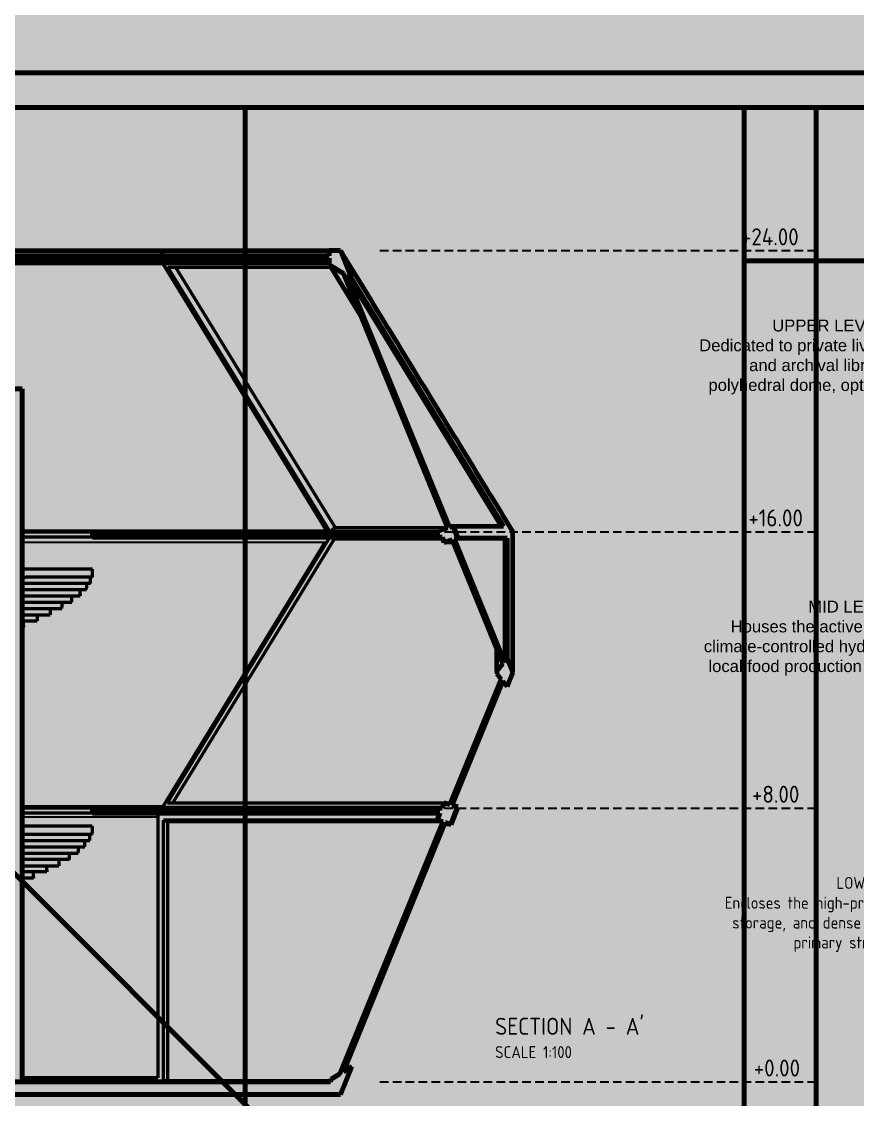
# Model space of a CAD drawing. Header units: millimetres. Extents: x 401 to 30661, y 2016 to 22119.
# Drawn here: x 23858 to 26316, y 12096 to 15267 of the extents above; entities that cross this region are included whole.
import ezdxf

# ---------------------------------------------------------------- set-up
doc = ezdxf.new("R2010")
doc.units = ezdxf.units.MM
doc.linetypes.add('DASHEDX2', pattern=[38.1, 25.4, -12.7])
for name, color, linetype, lineweight, true_color in [('1ST', 51, 'Continuous', 50, 0x7debff), ('2ND', 201, 'Continuous', 35, 0x39ffb0), ('3RD', 140, 'Continuous', 25, 0x7debff), ('4TH DETAILS', 125, 'Continuous', 15, 0x39ffb0), ('TEXTS', 210, 'Continuous', 25, 0xe0f9ff)]:
    doc.layers.add(name, color=color, linetype=linetype, lineweight=lineweight, true_color=true_color)
doc.layers.add('BACKGROUND', color=7, linetype='Continuous', true_color=0x000000)
for name, color, linetype, lineweight, true_color, transparency in [('GLOW-CYAN', 7, 'Continuous', 100, 0x7debff, 0.8), ('GLOW-CYAN-2', 7, 'Continuous', 50, 0x7debff, 0.8), ('GLOW-EMERALD', 7, 'Continuous', 70, 0x39ffb0, 0.8), ('GLOW-EMERALD-2', 7, 'Continuous', 30, 0x39ffb0, 0.8), ('hatch', 253, 'Continuous', 9, 0x7debff, 0.55)]:
    doc.layers.add(name, color=color, linetype=linetype, lineweight=lineweight, true_color=true_color, transparency=transparency)
doc.layers.add('LAYOUT', color=83, linetype='Continuous', lineweight=50, true_color=0x7debff, plot=False)
doc.styles.get("Standard").update_dxf_attribs({"font": 'arial.ttf'})

msp = doc.modelspace()

# ---------------------------------------------------------------- hatches: boundary and pattern name
at = {"layer": 'BACKGROUND'}
h = msp.add_hatch(color=256, dxfattribs=at)
h.dxf.hatch_style = 1
h.paths.add_polyline_path([(400.723, 2015.745), (30660.634, 2015.745), (30660.634, 22119.328), (400.723, 22119.328)])
at = {"layer": 'hatch'}
h = msp.add_hatch(color=256, dxfattribs=at)
h.dxf.hatch_style = 1
h.paths.add_polyline_path([(22802.664, 14593.018), (22768.957, 14593.018), (22735.254, 14510.462), (22760.592, 14525.978), (22454.64, 13776.554), (22437.749, 13781.726), (22423.633, 13747.151), (22440.525, 13741.979), (22291.726, 13377.498), (22279.058, 13393.014), (22262.206, 13351.736), (22279.058, 13310.458), (22291.726, 13325.974), (22440.525, 12961.493), (22447.282, 12963.562), (22296.794, 13332.181), (22309.463, 13347.697), (22307.814, 13351.736), (22309.463, 13355.776), (22296.794, 13371.292), (22447.282, 13739.91), (22464.174, 13734.738), (22470.564, 13750.391), (22471.663, 13750.391), (23187.816, 13750.391), (23187.816, 13765.256), (22476.632, 13765.256), (22478.289, 13769.313), (22461.397, 13774.485), (22770.727, 14532.185), (22802.664, 14551.742), (22802.664, 14571.296), (24762.256, 14571.296), (24762.256, 14551.742), (24804.328, 14525.978), (25109.972, 13777.307), (25086.324, 13770.066), (25088.287, 13765.256), (24377.426, 13765.256), (24377.426, 13750.391), (25093.256, 13750.391), (25094.356, 13750.391), (25100.746, 13734.738), (25124.394, 13741.979), (25273.193, 13377.498), (25255.457, 13355.776), (25257.106, 13351.736), (25255.457, 13347.697), (25268.126, 13332.181), (25117.638, 12963.562), (25100.746, 12968.734), (25094.356, 12953.081), (24377.426, 12953.081), (24377.426, 12938.216), (25088.287, 12938.216), (25079.874, 12917.608), (25096.766, 12912.436), (24794.193, 12171.287), (24768.855, 12155.771), (24765.557, 12147.692), (22799.362, 12147.692), (22796.064, 12155.771), (22770.727, 12171.287), (22467.846, 12913.189), (22461.09, 12911.12), (22760.592, 12177.494), (22735.254, 12193.01), (22768.957, 12110.454), (24795.962, 12110.454), (24829.666, 12193.01), (24804.328, 12177.494), (25103.523, 12910.368), (25120.414, 12905.196), (25141.286, 12956.321), (25124.394, 12961.493), (25273.193, 13325.974), (25285.862, 13310.458), (25302.714, 13351.736), (25285.862, 13393.014), (25278.261, 13383.704), (25131.151, 13744.048), (25141.286, 13747.151), (25126.864, 13782.479), (25116.729, 13779.376), (24814.463, 14519.772), (24829.666, 14510.462), (24795.962, 14593.018), (24762.256, 14593.018), (24762.256, 14577.502), (22802.664, 14577.502)])
h.paths.add_polyline_path([(24377.426, 13765.256), (24353.117, 13765.256), (24353.117, 13750.391), (24377.426, 13750.391)], flags=17)
h.paths.add_polyline_path([(24353.117, 13765.256), (24066.92, 13765.256), (24066.92, 13750.391), (24353.117, 13750.391)], flags=17)
h.paths.add_polyline_path([(23211.705, 13765.256), (23187.816, 13765.256), (23187.816, 13750.391), (23211.705, 13750.391)], flags=17)
h.paths.add_polyline_path([(23497.999, 13765.256), (23211.705, 13765.256), (23211.705, 13750.391), (23497.999, 13750.391)], flags=17)
h.paths.add_polyline_path([(23765.255, 14082.542), (23723.705, 14082.542), (23721.645, 14072.198), (23765.255, 14072.198)], flags=16)
h.paths.add_polyline_path([(23860.04, 14185.982), (23704.88, 14185.982), (23704.88, 12147.692), (23708.49, 12147.692), (23708.49, 14072.198), (23714.286, 14072.198), (23716.346, 14082.542), (23708.49, 14082.542), (23708.49, 14175.638), (23856.43, 14175.638), (23856.43, 14082.542), (23771.266, 14082.542), (23771.266, 14072.198), (23856.43, 14072.198), (23856.43, 12147.692), (23860.04, 12147.692)], flags=17)
h.paths.add_polyline_path([(23187.816, 12953.081), (22470.564, 12953.081), (22464.174, 12968.734), (22423.633, 12956.321), (22444.198, 12905.948), (22484.738, 12918.361), (22476.632, 12938.216), (23187.816, 12938.216)], flags=17)
h.paths.add_polyline_path([(23497.999, 12953.081), (23211.705, 12953.081), (23211.705, 12938.216), (23497.999, 12938.216)], flags=17)
h.paths.add_polyline_path([(23211.705, 12953.081), (23187.816, 12953.081), (23187.816, 12938.216), (23211.705, 12938.216)], flags=17)
h.paths.add_polyline_path([(24377.426, 12953.081), (24353.117, 12953.081), (24353.117, 12938.216), (24377.426, 12938.216)], flags=17)
h.paths.add_polyline_path([(24353.117, 12953.081), (24066.92, 12953.081), (24066.92, 12938.216), (24353.117, 12938.216)], flags=17)
h = msp.add_hatch(color=256, dxfattribs=at)
h.dxf.hatch_style = 1
h.paths.add_polyline_path([(23704.88, 13287.075), (23498.306, 13287.075), (23498.306, 13263.442), (23704.88, 13263.442)])
h.paths.add_polyline_path([(24066.601, 13637.825), (24066.601, 13656.286), (23860.04, 13656.286), (23860.04, 13632.653), (23872.183, 13632.653), (24066.601, 13632.653)])
h.paths.add_polyline_path([(24065.771, 12880.943), (24065.771, 12899.403), (23860.04, 12899.403), (23860.04, 12875.771), (24065.771, 12875.771)])
h.paths.add_polyline_path([(23704.88, 12530.192), (23498.942, 12530.192), (23498.942, 12506.56), (23704.88, 12506.56)])

# ---------------------------------------------------------------- linework, layer by layer
at = {"layer": '1ST', "linetype": 'Continuous', "extrusion": (0, 1, -2e-16)}
for p, q in [((24762.256, 14577.502, -0.389), (24762.256, 14593.018, -0.389)), ((24829.666, 14510.462, -0.389), (24795.962, 14593.018, -0.389)), ((24762.256, 14577.502, -0.389), (22802.664, 14577.502, -0.389)), ((22802.664, 14571.296, -0.389), (24762.256, 14571.296, -0.389)), ((24762.256, 14551.742, -0.389), (24762.256, 14571.296, -0.389)), ((24762.256, 14551.742, -0.389), (24804.328, 14525.978, -0.389)), ((24804.328, 14525.978, -0.389), (25109.972, 13777.307, -0.389)), ((24814.463, 14519.772, -0.389), (24829.666, 14510.462, -0.389)), ((25116.729, 13779.376, -0.389), (24814.463, 14519.772, -0.389)), ((23704.88, 14185.982, -0.389), (23860.04, 14185.982, -0.389)), ((23860.04, 14185.982, -0.389), (23860.04, 12147.692, -0.389)), ((25088.287, 13765.256, -0.389), (24066.92, 13765.256, -0.389)), ((24066.92, 13765.256, -0.389), (24066.92, 13750.391, -0.389)), ((25109.972, 13777.307, -0.389), (25086.324, 13770.066, -0.389)), ((25086.324, 13770.066, -0.389), (25088.287, 13765.256, -0.389)), ((25126.864, 13782.479, -0.389), (25116.729, 13779.376, -0.389)), ((25141.286, 13747.151, -0.389), (25126.864, 13782.479, -0.389)), ((24066.92, 13750.391, -0.389), (25093.256, 13750.391, -0.389)), ((25094.356, 13750.391, -0.389), (25093.256, 13750.391, -0.389)), ((25094.356, 13750.391, -0.389), (25100.746, 13734.738, -0.389)), ((25100.746, 13734.738, -0.389), (25124.394, 13741.979, -0.389)), ((25124.394, 13741.979, -0.389), (25273.193, 13377.498, -0.389)), ((25131.151, 13744.048, -0.389), (25141.286, 13747.151, -0.389)), ((25278.261, 13383.704, -0.389), (25131.151, 13744.048, -0.389)), ((25285.862, 13393.014, -0.389), (25278.261, 13383.704, -0.389)), ((25302.714, 13351.736, -0.389), (25285.862, 13393.014, -0.389)), ((25273.193, 13377.498, -0.389), (25255.457, 13355.776, -0.389)), ((25255.457, 13355.776, -0.389), (25257.106, 13351.736, -0.389)), ((25257.106, 13351.736, -0.389), (25255.457, 13347.697, -0.389)), ((25285.862, 13310.458, -0.389), (25302.714, 13351.736, -0.389)), ((25268.126, 13332.181, -0.389), (25117.638, 12963.562, -0.389)), ((25124.394, 12961.493, -0.389), (25273.193, 13325.974, -0.389)), ((25255.457, 13347.697, -0.389), (25268.126, 13332.181, -0.389)), ((25273.193, 13325.974, -0.389), (25285.862, 13310.458, -0.389)), ((25094.356, 12953.081, -0.389), (24066.92, 12953.081, -0.389)), ((24066.92, 12953.081, -0.389), (24066.92, 12938.216, -0.389)), ((25100.746, 12968.734, -0.389), (25094.356, 12953.081, -0.389)), ((25117.638, 12963.562, -0.389), (25100.746, 12968.734, -0.389)), ((25120.414, 12905.196, -0.389), (25141.286, 12956.321, -0.389)), ((25141.286, 12956.321, -0.389), (25124.394, 12961.493, -0.389)), ((24066.92, 12938.216, -0.389), (25088.287, 12938.216, -0.389)), ((25096.766, 12912.436, -0.389), (24794.193, 12171.287, -0.389)), ((24804.328, 12177.494, -0.389), (25103.523, 12910.368, -0.389)), ((25088.287, 12938.216, -0.389), (25079.874, 12917.608, -0.389)), ((25079.874, 12917.608, -0.389), (25096.766, 12912.436, -0.389)), ((25103.523, 12910.368, -0.389), (25120.414, 12905.196, -0.389)), ((24795.962, 12110.454, -0.389), (24829.666, 12193.01, -0.389)), ((24829.666, 12193.01, -0.389), (24804.328, 12177.494, -0.389)), ((24762.256, 12147.692, -0.389), (22802.664, 12147.692, -0.389)), ((24768.855, 12155.771, -0.389), (24765.557, 12147.692, -0.389)), ((24794.193, 12171.287, -0.389), (24768.855, 12155.771, -0.389)), ((22802.664, 12110.454, -0.389), (24762.256, 12110.454, -0.389))]:
    msp.add_line(p, q, dxfattribs=at)
at = {"layer": '1ST', "linetype": 'Continuous'}
for points in [[(24762.256, 14593.018, -0.389), (24795.962, 14593.018, -0.389)], [(24765.557, 12147.692, -0.389), (24762.256, 12147.692, -0.389)], [(24795.962, 12110.454, -0.389), (24762.256, 12110.454, -0.389)]]:
    msp.add_open_spline(points, degree=1, dxfattribs=at)
at = {"layer": '2ND', "linetype": 'Continuous', "extrusion": (0, 1, -2e-16)}
for p, q in [((23326.268, 14593.018, -0.389), (24272.358, 14593.018, -0.389)), ((24272.358, 14577.502, -0.389), (24272.358, 14593.018, -0.389)), ((24272.358, 14593.018, -0.389), (24745.402, 14593.018, -0.389)), ((24745.402, 14593.018, -0.389), (24762.256, 14593.018, -0.389)), ((24272.358, 14555.78, -0.389), (23295.863, 14555.78, -0.389)), ((24272.358, 14555.78, -0.389), (24272.358, 14571.296, -0.389)), ((24760.605, 14555.78, -0.389), (24272.358, 14555.78, -0.389)), ((24829.666, 14510.462, -0.389), (25275.463, 13782.479, -0.389)), ((25126.864, 13782.479, -0.389), (25275.463, 13782.479, -0.389)), ((25285.862, 13747.151, -0.389), (25141.286, 13747.151, -0.389)), ((25285.862, 13747.151, -0.389), (25285.862, 13737.978, -0.389)), ((25285.862, 13737.978, -0.389), (25285.862, 13393.014, -0.389)), ((25255.457, 13355.776, -0.389), (25255.457, 13420.943, -0.389)), ((25255.457, 13355.776, -0.389), (25255.457, 13347.697, -0.389))]:
    msp.add_line(p, q, dxfattribs=at)
at = {"layer": '2ND', "linetype": 'Continuous'}
for points in [[(24795.962, 14593.018, -0.389), (25302.714, 13765.497, -0.389)], [(25302.714, 13351.736, -0.389), (25302.714, 13765.497, -0.389)]]:
    msp.add_open_spline(points, degree=1, dxfattribs=at)
at = {"layer": '3RD', "linetype": 'Continuous', "extrusion": (0, 1, -2e-16)}
for p, q in [((24762.256, 14555.78, -0.389), (24760.605, 14555.78, -0.389)), ((24765.096, 13766.009, -0.389), (24288.455, 14544.36, -0.389)), ((24288.455, 14544.36, -0.389), (24765.096, 14544.36, -0.389)), ((24310.71, 14544.36, -0.389), (24779.933, 13778.123, -0.389)), ((24765.096, 14544.36, -0.389), (24765.557, 14543.608, -0.389)), ((24765.557, 14543.608, -0.389), (24860.278, 14388.929, -0.389)), ((24848.669, 14417.366, -0.389), (24768.855, 14547.701, -0.389)), ((25265.961, 13782.479, -0.389), (24814.463, 14519.772, -0.389)), ((24779.933, 13778.123, -0.389), (24765.096, 13766.009, -0.389)), ((24765.557, 13766.009, -0.389), (24765.096, 13766.009, -0.389)), ((25087.98, 13766.009, -0.389), (24765.557, 13766.009, -0.389)), ((24779.933, 13778.123, -0.389), (25109.639, 13778.123, -0.389)), ((24286.892, 12968.734, -0.389), (24763.908, 13747.698, -0.389)), ((24302.728, 12968.734, -0.389), (24778.226, 13745.219, -0.389)), ((24763.908, 13747.698, -0.389), (24765.557, 13750.391, -0.389)), ((24778.226, 13745.219, -0.389), (24765.557, 13750.391, -0.389)), ((24778.226, 13745.219, -0.389), (25096.467, 13745.219, -0.389)), ((25100.746, 13734.738, -0.389), (25127.35, 13734.738, -0.389)), ((25278.261, 13744.048, -0.389), (25285.862, 13747.151, -0.389)), ((25278.261, 13383.704, -0.389), (25278.261, 13744.048, -0.389)), ((23860.016, 13637.825, -0.389), (23859.945, 13637.825, -0.389)), ((23859.945, 13637.825, -0.389), (23859.945, 13632.653, -0.389)), ((23860.016, 13651.114, -0.389), (23860.016, 13637.825, -0.389)), ((24066.601, 13656.286, -0.389), (23860.04, 13656.286, -0.389)), ((24066.239, 13656.286, -0.389), (24065.884, 13656.286, -0.389)), ((24066.601, 13637.825, -0.389), (24066.601, 13656.286, -0.389)), ((24066.601, 13632.653, -0.389), (24066.601, 13637.825, -0.389)), ((23859.945, 13632.653, -0.389), (23872.183, 13632.653, -0.389)), ((24061.154, 13614.193, -0.389), (23860.04, 13614.193, -0.389)), ((24066.601, 13632.653, -0.389), (23872.183, 13632.653, -0.389)), ((24049.086, 13614.193, -0.389), (24049.086, 13600.904, -0.389)), ((24061.154, 13619.365, -0.389), (24061.154, 13632.653, -0.389)), ((24061.154, 13614.193, -0.389), (24061.154, 13619.365, -0.389)), ((23860.04, 13595.732, -0.389), (24049.086, 13595.732, -0.389)), ((23860.04, 13577.272, -0.389), (24030.684, 13577.272, -0.389)), ((24006.385, 13563.983, -0.389), (24006.385, 13577.272, -0.389)), ((24030.684, 13582.444, -0.389), (24030.684, 13595.732, -0.389)), ((24030.684, 13582.444, -0.389), (24030.684, 13577.272, -0.389)), ((24049.086, 13595.732, -0.389), (24049.086, 13600.904, -0.389)), ((23860.04, 13558.811, -0.389), (24006.385, 13558.811, -0.389)), ((23976.767, 13558.811, -0.389), (23976.767, 13545.523, -0.389)), ((23976.767, 13540.351, -0.389), (23976.767, 13545.523, -0.389)), ((24006.385, 13558.811, -0.389), (24006.385, 13563.983, -0.389)), ((23860.04, 13540.351, -0.389), (23976.767, 13540.351, -0.389)), ((23860.04, 13521.89, -0.389), (23942.532, 13521.89, -0.389)), ((23904.494, 13521.89, -0.389), (23904.494, 13508.602, -0.389)), ((23942.532, 13540.351, -0.389), (23942.532, 13527.062, -0.389)), ((23942.532, 13527.062, -0.389), (23942.532, 13521.89, -0.389)), ((23860.04, 13503.43, -0.389), (23904.494, 13503.43, -0.389)), ((23863.557, 13484.969, -0.389), (23860.04, 13484.969, -0.389)), ((23863.557, 13490.141, -0.389), (23863.557, 13503.43, -0.389)), ((23863.557, 13490.141, -0.389), (23863.557, 13484.969, -0.389)), ((23904.494, 13508.602, -0.389), (23904.494, 13503.43, -0.389)), ((24286.892, 12968.734, -0.389), (25100.746, 12968.734, -0.389)), ((24259.101, 12938.216, -0.389), (24259.101, 12159.864, -0.389)), ((24275.658, 12153.078, -0.389), (24275.658, 12917.608, -0.389)), ((25079.874, 12917.608, -0.389), (24275.658, 12917.608, -0.389)), ((24288.326, 12150.385, -0.389), (24288.326, 12912.436, -0.389)), ((25096.766, 12912.436, -0.389), (24288.326, 12912.436, -0.389)), ((24065.771, 12899.403, -0.389), (23860.04, 12899.403, -0.389)), ((24065.771, 12875.771, -0.389), (23860.04, 12875.771, -0.389)), ((24058.479, 12862.482, -0.389), (24058.479, 12875.771, -0.389)), ((24065.771, 12899.403, -0.389), (24065.771, 12880.943, -0.389)), ((24065.771, 12875.771, -0.389), (24065.771, 12880.943, -0.389)), ((25101.411, 12905.196, -0.389), (25120.414, 12905.196, -0.389)), ((23860.04, 12857.31, -0.389), (24058.479, 12857.31, -0.389)), ((24044.63, 12844.022, -0.389), (24044.63, 12857.31, -0.389)), ((24044.63, 12838.85, -0.389), (24044.63, 12844.022, -0.389)), ((24058.479, 12857.31, -0.389), (24058.479, 12862.482, -0.389)), ((23860.04, 12838.85, -0.389), (24044.63, 12838.85, -0.389)), ((23860.04, 12820.389, -0.389), (24024.553, 12820.389, -0.389)), ((23998.724, 12807.1, -0.389), (23998.724, 12820.389, -0.389)), ((24024.553, 12838.85, -0.389), (24024.553, 12825.561, -0.389)), ((24024.553, 12820.389, -0.389), (24024.553, 12825.561, -0.389)), ((23998.724, 12801.928, -0.389), (23860.04, 12801.928, -0.389)), ((23860.04, 12783.468, -0.389), (23967.758, 12783.468, -0.389)), ((23932.389, 12770.179, -0.389), (23932.389, 12783.468, -0.389)), ((23967.758, 12801.928, -0.389), (23967.758, 12788.64, -0.389)), ((23967.758, 12788.64, -0.389), (23967.758, 12783.468, -0.389)), ((23998.724, 12801.928, -0.389), (23998.724, 12807.1, -0.389)), ((23932.389, 12765.007, -0.389), (23860.04, 12765.007, -0.389)), ((23893.459, 12751.719, -0.389), (23893.459, 12765.007, -0.389)), ((23893.459, 12751.719, -0.389), (23893.459, 12746.547, -0.389)), ((23932.389, 12770.179, -0.389), (23932.389, 12765.007, -0.389)), ((23893.459, 12746.547, -0.389), (23860.04, 12746.547, -0.389)), ((24259.101, 12159.864, -0.389), (23860.04, 12159.864, -0.389)), ((24275.658, 12150.385, -0.389), (24275.658, 12153.078, -0.389)), ((24277.307, 12150.385, -0.389), (24275.658, 12150.385, -0.389)), ((24765.557, 12150.385, -0.389), (24277.307, 12150.385, -0.389))]:
    msp.add_line(p, q, dxfattribs=at)
at = {"layer": '3RD', "linetype": 'Continuous'}
for p, q in [((24066.92, 13765.256, -0.389), (23860.04, 13765.256, -0.389)), ((24066.92, 13750.391, -0.389), (23860.04, 13750.391, -0.389)), ((25278.261, 13744.048, -0.389), (25131.151, 13744.048, -0.389)), ((24066.92, 12953.081, -0.389), (23860.04, 12953.081, -0.389)), ((24066.92, 12938.216, -0.389), (23860.04, 12938.216, -0.389)), ((24275.658, 12917.608, -0.389), (24288.326, 12912.436, -0.389))]:
    msp.add_line(p, q, dxfattribs=at)
msp.add_open_spline([(24274.009, 14555.78, -0.389), (24758.103, 13765.256, -0.389)], degree=1, dxfattribs=at)
at = {"layer": '4TH DETAILS', "linetype": 'DASHEDX2'}
for p, q in [((24911.258, 14593.018, -0.389), (26194.077, 14593.018, 0.077)), ((24911.258, 13766.009, -0.389), (26194.077, 13766.009, 0.077)), ((24911.258, 12953.081, -0.389), (26194.077, 12953.081, 0.077)), ((24911.258, 12147.692, -0.389), (26194.077, 12147.692, 0.077))]:
    msp.add_line(p, q, dxfattribs=at)
at = {"layer": '4TH DETAILS', "linetype": 'Continuous', "extrusion": (0, 1, -2e-16)}
for p, q in [((23292.56, 14553.087, -0.389), (24269.061, 14553.087, -0.389)), ((24269.061, 14553.087, -0.389), (24272.359, 14553.087, -0.389)), ((24272.359, 14553.087, -0.389), (24751.783, 13770.191, -0.389)), ((23860.04, 13770.191, -0.389), (24751.783, 13770.191, -0.389)), ((24751.025, 13734.738, -0.389), (23860.04, 13734.738, -0.389)), ((24751.025, 13734.738, -0.389), (24272.359, 12953.081, -0.389)), ((24747.857, 13734.738, -0.389), (24272.359, 12958.253, -0.389)), ((24272.359, 12958.253, -0.389), (23860.04, 12958.253, -0.389)), ((24272.359, 12953.081, -0.389), (24272.359, 12958.253, -0.389)), ((24259.101, 12926.102, -0.389), (23860.04, 12926.102, -0.389)), ((24768.855, 12155.771, -0.389), (24765.557, 12150.385, -0.389))]:
    msp.add_line(p, q, dxfattribs=at)
at = {"layer": 'GLOW-CYAN'}
for p, q in [((27449.126, 15014.575), (18649.126, 15014.575)), ((21582.46, 15014.575), (25982.46, 10614.575)), ((24515.793, 15014.575), (24515.793, 6214.575)), ((25982.46, 15014.575), (25982.46, 6214.575)), ((26194.077, 15014.575), (26194.077, 6214.575)), ((25982.46, 14563.023), (27449.126, 14563.023))]:
    msp.add_line(p, q, dxfattribs=at)
at = {"layer": 'GLOW-CYAN', "linetype": 'Continuous', "extrusion": (0, 1, -2e-16)}
for p, q in [((24762.256, 14577.502, -0.389), (24762.256, 14593.018, -0.389)), ((24829.666, 14510.462, -0.389), (24795.962, 14593.018, -0.389)), ((24762.256, 14577.502, -0.389), (22802.664, 14577.502, -0.389)), ((22802.664, 14571.296, -0.389), (24762.256, 14571.296, -0.389)), ((24762.256, 14551.742, -0.389), (24762.256, 14571.296, -0.389)), ((24762.256, 14551.742, -0.389), (24804.328, 14525.978, -0.389)), ((24804.328, 14525.978, -0.389), (25109.972, 13777.307, -0.389)), ((24814.463, 14519.772, -0.389), (24829.666, 14510.462, -0.389)), ((25116.729, 13779.376, -0.389), (24814.463, 14519.772, -0.389)), ((23704.88, 14185.982, -0.389), (23860.04, 14185.982, -0.389)), ((23860.04, 14185.982, -0.389), (23860.04, 12147.692, -0.389)), ((25088.287, 13765.256, -0.389), (24066.92, 13765.256, -0.389)), ((24066.92, 13765.256, -0.389), (24066.92, 13750.391, -0.389)), ((25109.972, 13777.307, -0.389), (25086.324, 13770.066, -0.389)), ((25086.324, 13770.066, -0.389), (25088.287, 13765.256, -0.389)), ((25126.864, 13782.479, -0.389), (25116.729, 13779.376, -0.389)), ((25141.286, 13747.151, -0.389), (25126.864, 13782.479, -0.389)), ((24066.92, 13750.391, -0.389), (25093.256, 13750.391, -0.389)), ((25094.356, 13750.391, -0.389), (25093.256, 13750.391, -0.389)), ((25094.356, 13750.391, -0.389), (25100.746, 13734.738, -0.389)), ((25100.746, 13734.738, -0.389), (25124.394, 13741.979, -0.389)), ((25124.394, 13741.979, -0.389), (25273.193, 13377.498, -0.389)), ((25131.151, 13744.048, -0.389), (25141.286, 13747.151, -0.389)), ((25278.261, 13383.704, -0.389), (25131.151, 13744.048, -0.389)), ((25285.862, 13393.014, -0.389), (25278.261, 13383.704, -0.389)), ((25302.714, 13351.736, -0.389), (25285.862, 13393.014, -0.389)), ((25273.193, 13377.498, -0.389), (25255.457, 13355.776, -0.389)), ((25255.457, 13355.776, -0.389), (25257.106, 13351.736, -0.389)), ((25257.106, 13351.736, -0.389), (25255.457, 13347.697, -0.389)), ((25285.862, 13310.458, -0.389), (25302.714, 13351.736, -0.389)), ((25268.126, 13332.181, -0.389), (25117.638, 12963.562, -0.389)), ((25124.394, 12961.493, -0.389), (25273.193, 13325.974, -0.389)), ((25255.457, 13347.697, -0.389), (25268.126, 13332.181, -0.389)), ((25273.193, 13325.974, -0.389), (25285.862, 13310.458, -0.389)), ((25094.356, 12953.081, -0.389), (24066.92, 12953.081, -0.389)), ((24066.92, 12953.081, -0.389), (24066.92, 12938.216, -0.389)), ((25100.746, 12968.734, -0.389), (25094.356, 12953.081, -0.389)), ((25117.638, 12963.562, -0.389), (25100.746, 12968.734, -0.389)), ((25120.414, 12905.196, -0.389), (25141.286, 12956.321, -0.389)), ((25141.286, 12956.321, -0.389), (25124.394, 12961.493, -0.389)), ((24066.92, 12938.216, -0.389), (25088.287, 12938.216, -0.389)), ((25096.766, 12912.436, -0.389), (24794.193, 12171.287, -0.389)), ((24804.328, 12177.494, -0.389), (25103.523, 12910.368, -0.389)), ((25088.287, 12938.216, -0.389), (25079.874, 12917.608, -0.389)), ((25079.874, 12917.608, -0.389), (25096.766, 12912.436, -0.389)), ((25103.523, 12910.368, -0.389), (25120.414, 12905.196, -0.389)), ((24795.962, 12110.454, -0.389), (24829.666, 12193.01, -0.389)), ((24829.666, 12193.01, -0.389), (24804.328, 12177.494, -0.389)), ((24762.256, 12147.692, -0.389), (22802.664, 12147.692, -0.389)), ((24768.855, 12155.771, -0.389), (24765.557, 12147.692, -0.389)), ((24794.193, 12171.287, -0.389), (24768.855, 12155.771, -0.389)), ((22802.664, 12110.454, -0.389), (24762.256, 12110.454, -0.389))]:
    msp.add_line(p, q, dxfattribs=at)
at = {"layer": 'GLOW-CYAN'}
msp.add_lwpolyline([(27550.723, 15115.853), (18550.723, 15115.853), (18550.723, 6115.853), (27550.723, 6115.853)], close=True, dxfattribs=at)
at = {"layer": 'GLOW-CYAN', "linetype": 'Continuous'}
for points in [[(24762.256, 14593.018, -0.389), (24795.962, 14593.018, -0.389)], [(24765.557, 12147.692, -0.389), (24762.256, 12147.692, -0.389)], [(24795.962, 12110.454, -0.389), (24762.256, 12110.454, -0.389)]]:
    msp.add_open_spline(points, degree=1, dxfattribs=at)
at = {"layer": 'GLOW-CYAN-2', "linetype": 'Continuous', "extrusion": (0, 1, -2e-16)}
for p, q in [((24762.256, 14555.78, -0.389), (24760.605, 14555.78, -0.389)), ((24765.096, 13766.009, -0.389), (24288.455, 14544.36, -0.389)), ((24288.455, 14544.36, -0.389), (24765.096, 14544.36, -0.389)), ((24310.71, 14544.36, -0.389), (24779.933, 13778.123, -0.389)), ((24765.096, 14544.36, -0.389), (24765.557, 14543.608, -0.389)), ((24765.557, 14543.608, -0.389), (24860.278, 14388.929, -0.389)), ((24848.669, 14417.366, -0.389), (24768.855, 14547.701, -0.389)), ((25265.961, 13782.479, -0.389), (24814.463, 14519.772, -0.389)), ((24779.933, 13778.123, -0.389), (24765.096, 13766.009, -0.389)), ((24765.557, 13766.009, -0.389), (24765.096, 13766.009, -0.389)), ((25087.98, 13766.009, -0.389), (24765.557, 13766.009, -0.389)), ((24779.933, 13778.123, -0.389), (25109.639, 13778.123, -0.389)), ((24286.892, 12968.734, -0.389), (24763.908, 13747.698, -0.389)), ((24302.728, 12968.734, -0.389), (24778.226, 13745.219, -0.389)), ((24763.908, 13747.698, -0.389), (24765.557, 13750.391, -0.389)), ((24778.226, 13745.219, -0.389), (24765.557, 13750.391, -0.389)), ((24778.226, 13745.219, -0.389), (25096.467, 13745.219, -0.389)), ((25100.746, 13734.738, -0.389), (25127.35, 13734.738, -0.389)), ((25278.261, 13744.048, -0.389), (25285.862, 13747.151, -0.389)), ((25278.261, 13383.704, -0.389), (25278.261, 13744.048, -0.389)), ((23860.016, 13637.825, -0.389), (23859.945, 13637.825, -0.389)), ((23859.945, 13637.825, -0.389), (23859.945, 13632.653, -0.389)), ((23860.016, 13651.114, -0.389), (23860.016, 13637.825, -0.389)), ((24066.601, 13656.286, -0.389), (23860.04, 13656.286, -0.389)), ((24066.239, 13656.286, -0.389), (24065.884, 13656.286, -0.389)), ((24066.601, 13637.825, -0.389), (24066.601, 13656.286, -0.389)), ((24066.601, 13632.653, -0.389), (24066.601, 13637.825, -0.389)), ((23859.945, 13632.653, -0.389), (23872.183, 13632.653, -0.389)), ((24061.154, 13614.193, -0.389), (23860.04, 13614.193, -0.389)), ((24066.601, 13632.653, -0.389), (23872.183, 13632.653, -0.389)), ((24049.086, 13614.193, -0.389), (24049.086, 13600.904, -0.389)), ((24061.154, 13619.365, -0.389), (24061.154, 13632.653, -0.389)), ((24061.154, 13614.193, -0.389), (24061.154, 13619.365, -0.389)), ((23860.04, 13595.732, -0.389), (24049.086, 13595.732, -0.389)), ((23860.04, 13577.272, -0.389), (24030.684, 13577.272, -0.389)), ((24006.385, 13563.983, -0.389), (24006.385, 13577.272, -0.389)), ((24030.684, 13582.444, -0.389), (24030.684, 13595.732, -0.389)), ((24030.684, 13582.444, -0.389), (24030.684, 13577.272, -0.389)), ((24049.086, 13595.732, -0.389), (24049.086, 13600.904, -0.389)), ((23860.04, 13558.811, -0.389), (24006.385, 13558.811, -0.389)), ((23976.767, 13558.811, -0.389), (23976.767, 13545.523, -0.389)), ((23976.767, 13540.351, -0.389), (23976.767, 13545.523, -0.389)), ((24006.385, 13558.811, -0.389), (24006.385, 13563.983, -0.389)), ((23860.04, 13540.351, -0.389), (23976.767, 13540.351, -0.389)), ((23860.04, 13521.89, -0.389), (23942.532, 13521.89, -0.389)), ((23904.494, 13521.89, -0.389), (23904.494, 13508.602, -0.389)), ((23942.532, 13540.351, -0.389), (23942.532, 13527.062, -0.389)), ((23942.532, 13527.062, -0.389), (23942.532, 13521.89, -0.389)), ((23860.04, 13503.43, -0.389), (23904.494, 13503.43, -0.389)), ((23863.557, 13484.969, -0.389), (23860.04, 13484.969, -0.389)), ((23863.557, 13490.141, -0.389), (23863.557, 13503.43, -0.389)), ((23863.557, 13490.141, -0.389), (23863.557, 13484.969, -0.389)), ((23904.494, 13508.602, -0.389), (23904.494, 13503.43, -0.389)), ((24286.892, 12968.734, -0.389), (25100.746, 12968.734, -0.389)), ((24259.101, 12938.216, -0.389), (24259.101, 12159.864, -0.389)), ((24275.658, 12153.078, -0.389), (24275.658, 12917.608, -0.389)), ((25079.874, 12917.608, -0.389), (24275.658, 12917.608, -0.389)), ((24288.326, 12150.385, -0.389), (24288.326, 12912.436, -0.389)), ((25096.766, 12912.436, -0.389), (24288.326, 12912.436, -0.389)), ((24065.771, 12899.403, -0.389), (23860.04, 12899.403, -0.389)), ((24065.771, 12875.771, -0.389), (23860.04, 12875.771, -0.389)), ((24058.479, 12862.482, -0.389), (24058.479, 12875.771, -0.389)), ((24065.771, 12899.403, -0.389), (24065.771, 12880.943, -0.389)), ((24065.771, 12875.771, -0.389), (24065.771, 12880.943, -0.389)), ((25101.411, 12905.196, -0.389), (25120.414, 12905.196, -0.389)), ((23860.04, 12857.31, -0.389), (24058.479, 12857.31, -0.389)), ((24044.63, 12844.022, -0.389), (24044.63, 12857.31, -0.389)), ((24044.63, 12838.85, -0.389), (24044.63, 12844.022, -0.389)), ((24058.479, 12857.31, -0.389), (24058.479, 12862.482, -0.389)), ((23860.04, 12838.85, -0.389), (24044.63, 12838.85, -0.389)), ((23860.04, 12820.389, -0.389), (24024.553, 12820.389, -0.389)), ((23998.724, 12807.1, -0.389), (23998.724, 12820.389, -0.389)), ((24024.553, 12838.85, -0.389), (24024.553, 12825.561, -0.389)), ((24024.553, 12820.389, -0.389), (24024.553, 12825.561, -0.389)), ((23998.724, 12801.928, -0.389), (23860.04, 12801.928, -0.389)), ((23860.04, 12783.468, -0.389), (23967.758, 12783.468, -0.389)), ((23932.389, 12770.179, -0.389), (23932.389, 12783.468, -0.389)), ((23967.758, 12801.928, -0.389), (23967.758, 12788.64, -0.389)), ((23967.758, 12788.64, -0.389), (23967.758, 12783.468, -0.389)), ((23998.724, 12801.928, -0.389), (23998.724, 12807.1, -0.389)), ((23932.389, 12765.007, -0.389), (23860.04, 12765.007, -0.389)), ((23893.459, 12751.719, -0.389), (23893.459, 12765.007, -0.389)), ((23893.459, 12751.719, -0.389), (23893.459, 12746.547, -0.389)), ((23932.389, 12770.179, -0.389), (23932.389, 12765.007, -0.389)), ((23893.459, 12746.547, -0.389), (23860.04, 12746.547, -0.389)), ((24259.101, 12159.864, -0.389), (23860.04, 12159.864, -0.389)), ((24275.658, 12150.385, -0.389), (24275.658, 12153.078, -0.389)), ((24277.307, 12150.385, -0.389), (24275.658, 12150.385, -0.389)), ((24765.557, 12150.385, -0.389), (24277.307, 12150.385, -0.389))]:
    msp.add_line(p, q, dxfattribs=at)
at = {"layer": 'GLOW-CYAN-2', "linetype": 'Continuous'}
for p, q in [((24066.92, 13765.256, -0.389), (23860.04, 13765.256, -0.389)), ((24066.92, 13750.391, -0.389), (23860.04, 13750.391, -0.389)), ((25278.261, 13744.048, -0.389), (25131.151, 13744.048, -0.389)), ((24066.92, 12953.081, -0.389), (23860.04, 12953.081, -0.389)), ((24066.92, 12938.216, -0.389), (23860.04, 12938.216, -0.389)), ((24275.658, 12917.608, -0.389), (24288.326, 12912.436, -0.389))]:
    msp.add_line(p, q, dxfattribs=at)
msp.add_open_spline([(24274.009, 14555.78, -0.389), (24758.103, 13765.256, -0.389)], degree=1, dxfattribs=at)
at = {"layer": 'GLOW-EMERALD', "linetype": 'Continuous', "extrusion": (0, 1, -2e-16)}
for p, q in [((23326.268, 14593.018, -0.389), (24272.358, 14593.018, -0.389)), ((24272.358, 14577.502, -0.389), (24272.358, 14593.018, -0.389)), ((24272.358, 14593.018, -0.389), (24745.402, 14593.018, -0.389)), ((24745.402, 14593.018, -0.389), (24762.256, 14593.018, -0.389)), ((24272.358, 14555.78, -0.389), (23295.863, 14555.78, -0.389)), ((24272.358, 14555.78, -0.389), (24272.358, 14571.296, -0.389)), ((24760.605, 14555.78, -0.389), (24272.358, 14555.78, -0.389)), ((24829.666, 14510.462, -0.389), (25275.463, 13782.479, -0.389)), ((25126.864, 13782.479, -0.389), (25275.463, 13782.479, -0.389)), ((25285.862, 13747.151, -0.389), (25141.286, 13747.151, -0.389)), ((25285.862, 13747.151, -0.389), (25285.862, 13737.978, -0.389)), ((25285.862, 13737.978, -0.389), (25285.862, 13393.014, -0.389)), ((25255.457, 13355.776, -0.389), (25255.457, 13420.943, -0.389)), ((25255.457, 13355.776, -0.389), (25255.457, 13347.697, -0.389))]:
    msp.add_line(p, q, dxfattribs=at)
at = {"layer": 'GLOW-EMERALD', "linetype": 'Continuous'}
for points in [[(24795.962, 14593.018, -0.389), (25302.714, 13765.497, -0.389)], [(25302.714, 13351.736, -0.389), (25302.714, 13765.497, -0.389)]]:
    msp.add_open_spline(points, degree=1, dxfattribs=at)
at = {"layer": 'GLOW-EMERALD-2', "linetype": 'DASHEDX2'}
for p, q in [((24911.258, 14593.018, -0.389), (26194.077, 14593.018, 0.077)), ((24911.258, 13766.009, -0.389), (26194.077, 13766.009, 0.077)), ((24911.258, 12953.081, -0.389), (26194.077, 12953.081, 0.077)), ((24911.258, 12147.692, -0.389), (26194.077, 12147.692, 0.077))]:
    msp.add_line(p, q, dxfattribs=at)
at = {"layer": 'GLOW-EMERALD-2', "linetype": 'Continuous', "extrusion": (0, 1, -2e-16)}
for p, q in [((23292.56, 14553.087, -0.389), (24269.061, 14553.087, -0.389)), ((24269.061, 14553.087, -0.389), (24272.359, 14553.087, -0.389)), ((24272.359, 14553.087, -0.389), (24751.783, 13770.191, -0.389)), ((23860.04, 13770.191, -0.389), (24751.783, 13770.191, -0.389)), ((24751.025, 13734.738, -0.389), (23860.04, 13734.738, -0.389)), ((24751.025, 13734.738, -0.389), (24272.359, 12953.081, -0.389)), ((24747.857, 13734.738, -0.389), (24272.359, 12958.253, -0.389)), ((24272.359, 12958.253, -0.389), (23860.04, 12958.253, -0.389)), ((24272.359, 12953.081, -0.389), (24272.359, 12958.253, -0.389)), ((24259.101, 12926.102, -0.389), (23860.04, 12926.102, -0.389)), ((24768.855, 12155.771, -0.389), (24765.557, 12150.385, -0.389))]:
    msp.add_line(p, q, dxfattribs=at)
at = {"layer": 'LAYOUT'}
for p, q in [((27449.126, 15014.575), (18649.126, 15014.575)), ((21582.46, 15014.575), (25982.46, 10614.575)), ((24515.793, 15014.575), (24515.793, 6214.575)), ((25982.46, 15014.575), (25982.46, 6214.575)), ((26194.077, 15014.575), (26194.077, 6214.575)), ((25982.46, 14563.023), (27449.126, 14563.023))]:
    msp.add_line(p, q, dxfattribs=at)
msp.add_lwpolyline([(27550.723, 15115.853), (18550.723, 15115.853), (18550.723, 6115.853), (27550.723, 6115.853)], close=True, dxfattribs=at)

# ---------------------------------------------------------------- texts
at = {"layer": 'TEXTS', "attachment_point": 1}
for s, insert, char_height, width in [('\\pxql;{\\fISOCP_IV50|b0|i0|c0|p2;+24.00}', (25973.271, 14658.651, 0.799), 50, 1251.3724), ('\\pxqr;UPPER LEVEL (+16.00m to +24.00m): \\P  Dedicated to private living quarters, quiet lounge, and archival library space under the upper polyhedral dome, optimizing natural daylighting.', (25789.773, 14390.296, 0.778), 35, 1120.57677), ('\\pxql;{\\fISOCP_IV50|b0|i0|c0|p2;+16.00}', (25995.023, 13831.641, 0.799), 50, 1251.3724), ('\\pxqr;MID LEVEL (+8.00m to +16.00m): \\P  Houses the active scientific domain featuring climate-controlled hydro-gardens/aquaponics for local food production and specialized laboratory workstations.', (25789.773, 13563.287, 0.778), 35, 1120.57677), ('\\pxql;{\\fISOCP_IV50|b0|i0|c0|p2;+8.00}', (26005.648, 13018.714, 0.799), 50, 1251.3724), ('\\pxqr;{\\fISOCP_IV50|b0|i0|c0|p2;LOWER LEVEL (+0.00m to +8.00m): \\P  Encloses the high-pressure environmental airlock, storage, and dense MEP conduits. Serves as the primary structural and mechanical base.}', (25789.773, 12750.359, 0.778), 35, 1120.57677), ("{\\fISOCP_IV50|b1|i0|c0|p2;SECTION A - A'\\P\\H0.7x;SCALE 1:100}", (25250.562, 12336.045, -0.389), 50, 1251.3724), ('\\pxql;{\\fISOCP_IV50|b0|i0|c0|p2;+0.00}', (26010.943, 12213.325, 0.533), 50, 1251.3724)]:
    msp.add_mtext(s, dxfattribs=dict(at, insert=insert, char_height=char_height, width=width))

doc.saveas('drawing.dxf')
